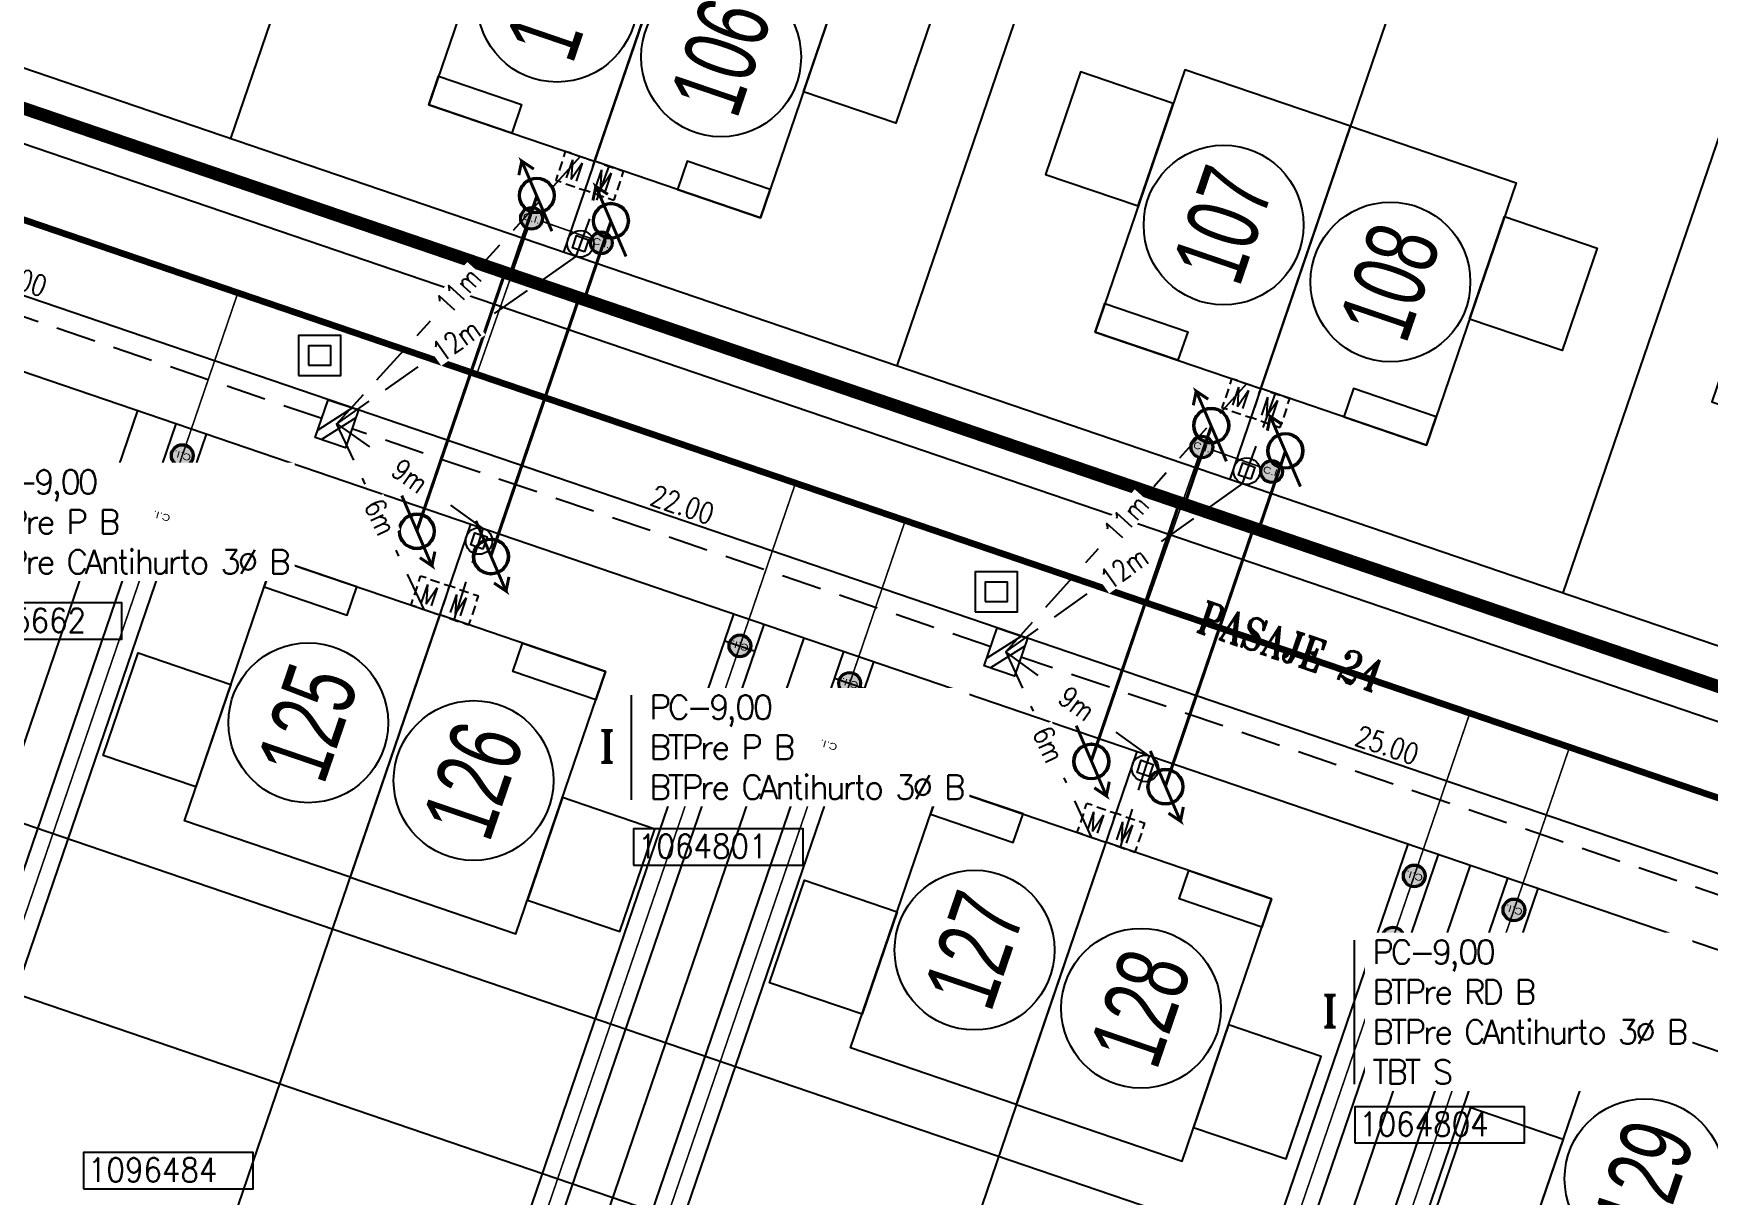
# Model space of a CAD drawing. Extents: x 0 to 336586, y 0 to 6284468.
# Drawn here: x 335330.2 to 335382.6, y 6277735.7 to 6277772.1 of the extents above; entities that cross this region are included whole.
import ezdxf
from ezdxf.enums import TextEntityAlignment as Align

# ---------------------------------------------------------------- set-up
doc = ezdxf.new("R2010")
doc.units = 0
doc.header["$LTSCALE"] = 5
doc.linetypes.add('DASHED', pattern=[0.75, 0.5, -0.25])
doc.linetypes.add('HIDDEN', pattern=[0.375, 0.25, -0.125])
for name, color, linetype in [('ACOM-P', 251, 'DASHED'), ('CALLES-URBANAS', 6, 'Continuous'), ('COTAS', 11, 'Continuous'), ('EQUIPOS', 240, 'Continuous'), ('EQUIPOS_P', 240, 'Continuous'), ('ESTRUCTURAS', 42, 'Continuous'), ('ESTRUCTURAS_P', 42, 'Continuous'), ('GRILLA', 254, 'Continuous'), ('LBT_A_P', 100, 'DASHED'), ('LINEA-EDIFICACION-URBANA', 21, 'Continuous'), ('MUROS', 8, 'Continuous'), ('Numero', 42, 'Continuous'), ('PLANTA', 6, 'Continuous'), ('POSTES_E', 41, 'Continuous'), ('POSTES_P', 41, 'Continuous'), ('Prosan Agua Potable D. Arranque', 1, 'Continuous'), ('Prosan Agua Potable D. MAP', 5, 'Continuous'), ('Prosan Agua Potable P. Cañeria Proyectada', 1, 'Continuous'), ('Prosan Alcantarillado D. Union Domiciliaria', 4, 'Continuous'), ('Prosan Alcantarillado P. Colector Proyectado', 1, 'Continuous'), ('PUNTO-DE-INTERES', 254, 'Continuous'), ('servicios', 6, 'Continuous'), ('TEXTO', 2, 'Continuous'), ('TEXTO-BT_P', 151, 'Continuous')]:
    doc.layers.add(name, color=color, linetype=linetype)
doc.styles.add('2mm', font='simplex.shx', dxfattribs={"width": 0.8, "height": 0.65})
doc.styles.add('ARIAL', font='arial.ttf', dxfattribs={"width": 0.82})
doc.styles.add('ROMANS', font='romans.shx', dxfattribs={"height": 1})
doc.styles.add('ROMANT', font='romant.shx', dxfattribs={"height": 2})
doc.styles.add('Swis-50', font='swissc.ttf', dxfattribs={"width": 0.85})
doc.dimstyles.new('ACOMETIDA 500', dxfattribs={"dimtxt": 0.65, "dimasz": 1.8, "dimexe": 1.25, "dimexo": 0.625, "dimtad": 0, "dimdec": 0, "dimtxsty": '2mm', "dimblk": 'NONE', "dimcen": 2.5, "dimse1": 1, "dimse2": 1, "dimclrd": 256, "dimclrt": 2, "dimadec": 0, "dimazin": 0, "dimtfac": 1, "dimtdec": 0, "dimtmove": 0, "dimatfit": 3, "dimldrblk": 'NONE', "dimfxl": 1, "dimtfill": 1, "dimlwd": -1, "dimarcsym": 2})
doc.dimstyles.new('GRILLA X 500', dxfattribs={"dimtxt": 0.5, "dimasz": 1.8, "dimexe": 1.25, "dimexo": 0.625, "dimtad": 0, "dimdec": 0, "dimtxsty": 'ROMANS', "dimblk": 'NONE', "dimcen": 2.5, "dimse1": 1, "dimse2": 1, "dimsd1": 1, "dimsd2": 1, "dimclrd": 256, "dimclrt": 256, "dimadec": 0, "dimazin": 0, "dimtfac": 1, "dimtdec": 0, "dimtmove": 0, "dimatfit": 3, "dimldrblk": 'NONE', "dimfxlon": 1, "dimtfill": 1, "dimlwd": -1, "dimarcsym": 2})
doc.dimstyles.new('VANO 500', dxfattribs={"dimtxt": 0.65, "dimasz": 1.8, "dimexe": 0, "dimexo": 8, "dimgap": 1.2, "dimtad": 0, "dimdec": 0, "dimzin": 0, "dimdsep": 46, "dimtxsty": '2mm', "dimblk": 'NONE', "dimcen": 0, "dimse1": 1, "dimse2": 1, "dimsd1": 1, "dimsd2": 1, "dimclrd": 7, "dimclrt": 2, "dimadec": 0, "dimazin": 0, "dimtfac": 1, "dimtdec": 0, "dimtofl": 0, "dimtmove": 0, "dimatfit": 3, "dimldrblk": 'NONE', "dimfxl": 1, "dimtfill": 1, "dimtolj": 1, "dimtzin": 0, "dimlwd": 25, "dimarcsym": 0})

# ---------------------------------------------------------------- blocks, each defined once
blk = doc.blocks.new('A$C461B3DCE')
at = {"layer": 'Prosan Agua Potable D. MAP', "ltscale": 2}
h = blk.add_hatch(color=4, dxfattribs=at)
h.dxf.hatch_style = 1
edge = h.paths.add_edge_path()
edge.add_line((0.7710314885518511, 0.5448670548734738), (0.7504819952160025, 0.5306253450311521))
edge.add_arc((0.5218886427903211, 0.3768014163459124), 0.2755298927691394, 393.9372072948622, 430.8894317799293)
edge.add_arc((0.5219586611189867, 0.376749035538496), 0.2755564759331746, 70.90675392884668, 215.492820778389)
edge.add_line((0.2976038094080948, 0.2167606861423788), (0.2770543160722461, 0.2025189763000571))
edge.add_arc((0.5218886427903213, 0.3768014163459125), 0.3005298927691393, 70.88943177992928, 215.4447158899646, ccw=False)
edge.add_arc((0.5218886427903213, 0.3768014163459125), 0.3005298927691391, 394.0026343322039, 430.88943177992934, ccw=False)
h = blk.add_hatch(color=4, dxfattribs=at)
h.dxf.hatch_style = 1
edge = h.paths.add_edge_path()
edge.add_line((0.7622593604771488, 0.557190258923689), (0.7420747884321109, 0.5424359027211417))
edge.add_arc((0.521888642790321, 0.3768014163459126), 0.2755298927691394, 0, 36.95222448506712, ccw=False)
edge.add_arc((0.5218620722195667, 0.376884724929531), 0.2755564759331746, 215.3966110015403, 359.98267785108266, ccw=False)
edge.add_line((0.2972388881172841, 0.2172733325026044), (0.2770543160722462, 0.2025189763000571))
edge.add_arc((0.5218886427903211, 0.3768014163459128), 0.3005298927691393, 215.4447158899647, 360)
edge.add_arc((0.5218886427903211, 0.3768014163459128), 0.3005298927691391, 0, 36.88679744772544)
at = {"layer": 'Prosan Agua Potable D. MAP', "color": 4, "ltscale": 2, "const_width": 0.05}
blk.add_lwpolyline([(9.38084215e-08, 1.08246816e-07), (1.023286459401971, 0.7479937492063158), (0.9377070762315523, 0.5236589383472321), (1.023286459402515, 0.7479937492077511), (0.7832410503892931, 0.7426890532315298)], dxfattribs=at)
at = {"layer": 'Prosan Agua Potable D. MAP', "color": 4, "ltscale": 2}
for radius in [0.3005298927691391, 0.2755298927691391]:
    blk.add_circle((0.5218886427903211, 0.3768014163459128), radius, dxfattribs=at)
blk = doc.blocks.new('agua potable')
at = {"layer": 'Prosan Agua Potable D. Arranque', "color": 4, "const_width": 0.1}
for points, elevation in [([(335835.5094919859, 6282444.697866132), (335834.6744898115, 6282442.251862618)], -499.809), ([(335837.826691757, 6282443.906834216), (335836.9916895825, 6282441.460830701)], -499.809), ([(335831.7569323218, 6282434.229354823), (335834.5142788396, 6282442.306554488)], -499.8090000075405), ([(335834.0741320928, 6282433.438322912), (335836.8314786139, 6282441.515522572)], -499.8090000075405), ([(335856.6032129001, 6282437.49701678), (335855.7682107256, 6282435.051013266)], -499.809), ([(335858.9204126711, 6282436.705984863), (335858.0854104966, 6282434.259981349)], -499.809), ([(335852.8506532361, 6282427.028505473), (335855.6079997539, 6282435.105705138)], -499.8090000075405), ([(335855.1678530072, 6282426.23747356), (335857.9251995279, 6282434.314673218)], -499.8090000075405)]:
    blk.add_lwpolyline(points, dxfattribs=dict(at, elevation=elevation))
at = {"layer": 'Prosan Agua Potable P. Cañeria Proyectada', "color": 4, "const_width": 0.4}
blk.add_lwpolyline([(335803.8139580398, 6282452.786847938), (335889.6557240476, 6282423.482694933)], dxfattribs=at)
at = {"layer": 'Prosan Agua Potable D. MAP', "color": 4, "ltscale": 20}
for p, xscale, yscale, zscale, rotation in [((335835.9811026391, 6282443.600081954, -499.809), 1.885254132807255, 1.885254132807255, 1.885254132807255, 77.0827137440164), ((335838.29830241, 6282442.809050038, -499.809), 1.885254132807254, 1.885254132807254, 1.885254132807254, 77.08271373004237), ((335857.0748235533, 6282436.399232603, -499.809), 1.885254132807255, 1.885254132807255, 1.885254132807255, 77.0827137440164), ((335859.3920233242, 6282435.608200688, -499.809), 1.885254132807254, 1.885254132807254, 1.885254132807254, 77.08271373004237), ((335831.2853216686, 6282435.327139003, -499.8090000075405), 1.885254132835699, 1.885254132835699, 1.885254132835699, 257.0827137300424), ((335833.6025214397, 6282434.536107088, -499.8090000075405), 1.885254132835698, 1.885254132835698, 1.885254132835698, 257.0827137440164), ((335852.379042583, 6282428.126289652, -499.8090000075405), 1.885254132835699, 1.885254132835699, 1.885254132835699, 257.0827137300424), ((335854.696242354, 6282427.335257737, -499.8090000075405), 1.885254132835698, 1.885254132835698, 1.885254132835698, 257.0827137440164)]:
    blk.add_blockref('A$C461B3DCE', p, dxfattribs=dict(at, xscale=xscale, yscale=yscale, zscale=zscale, rotation=rotation))
blk = doc.blocks.new('UD')
at = {"layer": 'Prosan Alcantarillado D. Union Domiciliaria', "true_color": 0x57ffab}
h = blk.add_hatch(color=101, dxfattribs=at)
edge = h.paths.add_edge_path()
edge.add_arc((6.984919e-10, 0), 0.3200000000000001, 0, 360)
at = {"layer": 'Prosan Alcantarillado D. Union Domiciliaria', "color": 7}
for radius in [0.36, 0.3200000000000001]:
    blk.add_circle((6.984919e-10, 0), radius, dxfattribs=at)
at = {"layer": 'Prosan Alcantarillado D. Union Domiciliaria', "color": 7, "ltscale": 10, "style": 'ARIAL', "oblique": 359.9999998988733, "width": 1.199999998176862}
blk.add_text('C.I.', height=0.2121039574924962, dxfattribs=at).set_placement((0, 0), align=Align.MIDDLE_CENTER)
blk = doc.blocks.new('ALCANTARILLADO')
at = {"layer": 'Prosan Alcantarillado D. Union Domiciliaria', "color": 5, "ltscale": 20, "const_width": 0.05}
for points in [[(50.90010933059239, -205.3110955723096), (49.30331293417839, -209.8536408350337)], [(51.36490460926871, -205.072758396389), (52.86962068238063, -205.6016964821611)], [(40.09555093226663, -212.3969156371895), (41.83418338930642, -207.3038736874005)], [(30.64974368339608, -240.0262945874128), (40.09555093226663, -212.3969156371895)], [(71.86519554969709, -212.4680323792854), (70.26839915337769, -217.0105776390992)], [(72.32999082841707, -212.2296951985918), (73.8347069014635, -212.7586332834326)], [(57.53659266684554, -218.3508350320626), (59.27522512419819, -213.2577930821571)], [(60.96880542351573, -219.5225034683244), (62.70743788044638, -214.4294615177205)], [(48.09130648778955, -245.9786898294697), (57.53659266684554, -218.3508350320626)], [(51.52299246225448, -247.1518991263583), (60.96880542351573, -219.5225034683244)], [(78.61835032746603, -225.5687477536267), (80.35698278479686, -220.4757058027899)], [(81.74248614648968, -226.6138048645807), (83.4811186035513, -221.5207629146753)], [(69.17949960660917, -253.1777785681188), (78.62482449254458, -225.5498105521547)], [(72.29659260023618, -254.2434362382628), (81.7424861464824, -226.6138048648136)]]:
    blk.add_lwpolyline(points, dxfattribs=at)
at = {"layer": 'Prosan Alcantarillado D. Union Domiciliaria', "color": 5, "ltscale": 20}
for points in [[(30.17662840634875, -239.8645480739651), (39.90756354411133, -211.4011581934756)], [(31.12285896046524, -240.1880411007442), (40.85393934974127, -211.7242263535736)], [(47.61819121072767, -245.8169433159055), (57.34860527868295, -217.3550775882322)], [(48.56442176485143, -246.140436342801), (58.294981084342, -217.6781457484467)], [(57.06347738979093, -218.1890885186149), (58.00970794391469, -218.5125815455103)], [(51.04987718520715, -246.9901526129106), (60.78081803564419, -218.5267460237956)], [(51.99610773933819, -247.3136456398061), (61.72719384126685, -218.8498141838936)], [(60.49569014644658, -219.3607569548767), (61.44192070058489, -219.6842499817722)], [(68.70638432954001, -253.0160320546711), (78.43683710469486, -224.5540531075094)], [(69.65261488367105, -253.3395250814501), (79.38321291036846, -224.8771212676074)], [(71.8234773231743, -254.0816897246987), (81.55449875809427, -225.6180474216817)], [(72.76970787729078, -254.4051827515941), (82.50087456373876, -225.9411155817797)]]:
    blk.add_lwpolyline(points, dxfattribs=at)
at = {"layer": 'Prosan Alcantarillado P. Colector Proyectado', "color": 5, "const_width": 0.2072855569235698}
blk.add_lwpolyline([(100.6309743472957, -227.3755734938895), (14.04279268269602, -197.8166135421488)], dxfattribs=at)
at = {"layer": 'Prosan Alcantarillado D. Union Domiciliaria', "color": 5, "ltscale": 20}
for p, rotation in [((51.01945247464755, -204.9714528027689), 343.655956915462), ((53.20247840047523, -205.7388305023778), 343.655956915462), ((40.09555093296512, -212.3969156371895), 163.546395338698), ((71.98453869391233, -212.1283896028763), 343.655956915462), ((74.16756461969635, -212.8957673036493), 343.655956915462), ((39.44819539438322, -214.2892503873445), 163.546395338698), ((57.53659266748582, -218.3508350320626), 163.546395338698), ((60.96880542419967, -219.5225034683244), 163.546395338698), ((56.87642611186311, -220.2806186513044, -498.7499999999998), 163.546395338698), ((60.30822302442539, -221.454772910336, -498.7499999999998), 163.546395338698), ((78.62482449324307, -225.5498105521547), 163.546395338698), ((81.74248614716635, -226.6138048648136), 163.546395338698), ((77.96040240564616, -227.4933112405706, -498.7499999999998), 163.546395338698), ((81.07725965969439, -228.5596584564773, -498.7499999999998), 163.546395338698)]:
    blk.add_blockref('UD', p, dxfattribs=dict(at, rotation=rotation))
blk = doc.blocks.new('A$C12F70A7C')
at = {"layer": 'MUROS'}
for points in [[(0, -8.672000000951812), (-5.476999999998952, -8.672000000951812), (-5.476999999998952, 0), (0, 0)], [(-2.738500000006752, 0), (-5.476999999998952, 0), (-5.476999999998952, -0.9399999999441206), (-2.738500000006752, -0.9399999999441206)], [(0, -8.672000000951812), (5.4769999999844, -8.672000000951812), (5.4769999999844, 0), (0, 0)], [(2.7384999999922, 0), (5.4769999999844, 0), (5.4769999999844, -0.9399999999441206), (2.7384999999922, -0.9399999999441206)], [(-5.476999999998952, -7.557999999960883), (-8.53499999998894, -7.557999999960883), (-8.53499999998894, -4.169999999925493), (-5.476999999998952, -4.169999999925493)], [(5.4769999999844, -7.557999999960883), (8.534999999974389, -7.557999999960883), (8.534999999974389, -4.169999999925493), (5.4769999999844, -4.169999999925493)]]:
    blk.add_lwpolyline(points, close=True, dxfattribs=at)
blk = doc.blocks.new('PLANTA')
at = {"layer": 'CALLES-URBANAS', "flags": 128}
blk.add_lwpolyline([(335805.5102754739, 6282451.09827322), (335802.2093748242, 6282453.810109297), (335814.6474977359, 6282490.245574141), (335818.9176027682, 6282490.372865196), (335899.9746823509, 6282462.702080069), (335903.2755830006, 6282459.990243994), (335890.837460089, 6282423.554779149), (335886.5673550565, 6282423.427488094)], close=True, dxfattribs=at)
blk.add_lwpolyline([(335869.7327027355, 6282380.30374775, 0.4142135623773341), (335877.3493657625, 6282384.043593246), (335888.4144491321, 6282416.456961322), (335885.1135484824, 6282419.168797398), (335804.0564688998, 6282446.839582525), (335799.7863638674, 6282446.71229147), (335788.7212804979, 6282414.298923394, 0.4142135623730951), (335792.4611259939, 6282406.682260367), (335796.9383142946, 6282405.153864376)], format="xyb", dxfattribs=at)
at = {"layer": 'LINEA-EDIFICACION-URBANA', "ltscale": 0.2}
for p, q in [((335837.8832007187, 6282481.52101056), (335825.9296799984, 6282446.50510928)), ((335848.3012199957, 6282477.964568922), (335836.3476992753, 6282442.948667644)), ((335858.7192392725, 6282474.408127285), (335846.7657185522, 6282439.392226006)), ((335869.1372585495, 6282470.851685647), (335857.183737829, 6282435.835784367)), ((335879.5552778263, 6282467.295244009), (335867.601757106, 6282432.27934273)), ((335823.0220668502, 6282437.987727889), (335811.0685461299, 6282402.971826609)), ((335833.4400861271, 6282434.431286251), (335821.4865654067, 6282399.415384972)), ((335843.858105404, 6282430.874844613), (335831.9045846836, 6282395.858943334)), ((335795.6966477596, 6282427.76765576), (335880.066042328, 6282398.966132187)), ((335854.2761246808, 6282427.318402976), (335842.3226039605, 6282392.302501696)), ((335864.6941439578, 6282423.761961338), (335852.7406232374, 6282388.746060058))]:
    blk.add_line(p, q, dxfattribs=at)
for points in [[(335815.6207673331, 6282486.132134343), (335819.2112967173, 6282487.895114416), (335898.2271818277, 6282460.921140153), (335899.9901619015, 6282457.330610769), (335889.8641904916, 6282427.668218948), (335886.2736611073, 6282425.905238874), (335807.257775997, 6282452.879213137), (335805.4947959232, 6282456.469742522)], [(335871.4125272388, 6282382.371956202), (335792.3966421284, 6282409.345930465), (335790.6336620546, 6282412.93645985), (335800.7596334646, 6282442.598851671), (335804.3501628488, 6282444.361831745), (335883.3660479591, 6282417.387857482), (335885.1290280329, 6282413.797328098), (335875.003056623, 6282384.134936277)]]:
    blk.add_lwpolyline(points, close=True, dxfattribs=at)
at = {"layer": 'PUNTO-DE-INTERES', "color": 8}
for centre in [(335836.1409377461, 6282450.768452952), (335841.2721577712, 6282449.05215126), (335856.9885557152, 6282443.79311208), (335862.2040739459, 6282442.01230731), (335828.3628208665, 6282428.217526589), (335833.5308832164, 6282426.410839541), (335849.1988594202, 6282421.104643313), (335854.4049200029, 6282419.284984654), (335870.1543566975, 6282413.950979927)]:
    blk.add_circle(centre, 2.5, dxfattribs=at)
at = {"layer": 'PUNTO-DE-INTERES', "rotation": 161.1514259085047}
for p in [(335837.316903658, 6282445.787794774), (335837.316903658, 6282445.787794774), (335837.316903658, 6282445.787794774), (335858.1529422118, 6282438.674911499), (335858.1529422118, 6282438.674911499), (335858.1529422118, 6282438.674911499), (335878.9889807657, 6282431.562028224), (335878.9889807657, 6282431.562028224), (335878.9889807657, 6282431.562028224)]:
    blk.add_blockref('A$C12F70A7C', p, dxfattribs=at)
at = {"layer": 'PUNTO-DE-INTERES', "xscale": -1, "rotation": 341.1514259085047}
for p in [(335832.4708817444, 6282431.59215912), (335832.4708817444, 6282431.59215912), (335832.4708817444, 6282431.59215912), (335853.3069202982, 6282424.479275845), (335853.3069202982, 6282424.479275845), (335853.3069202982, 6282424.479275845), (335874.1429588521, 6282417.36639257), (335874.1429588521, 6282417.36639257), (335874.1429588521, 6282417.36639257)]:
    blk.add_blockref('A$C12F70A7C', p, dxfattribs=at)
at = {"layer": 'PUNTO-DE-INTERES', "color": 8, "char_height": 2.25, "attachment_point": 5, "rotation": 71.15142590850466, "line_spacing_factor": 0.6, "style": 'Swis-50'}
for s, insert in [('\\fArial Narrow|b0|i0|c00|p39;\\H1x;\\W0.8;105', (335836.1297566276, 6282450.772269895)), ('\\fArial Narrow|b0|i0|c00|p39;\\H1x;\\W0.8;106', (335841.2668960684, 6282449.053947469)), ('\\fArial Narrow|b0|i0|c00|p39;\\H1x;\\W0.8;107', (335856.9832940126, 6282443.794908289)), ('\\fArial Narrow|b0|i0|c00|p39;\\H1x;\\W0.8;108', (335862.1961813915, 6282442.015001623)), ('\\fArial Narrow|b0|i0|c00|p39;\\H1x;\\W0.8;125', (335828.3516397482, 6282428.221343532)), ('\\fArial Narrow|b0|i0|c00|p39;\\H1x;\\W0.8;126', (335833.5256215134, 6282426.412635749)), ('\\fArial Narrow|b0|i0|c00|p39;\\H1x;\\W0.8;127', (335849.1935977175, 6282421.106439522)), ('\\fArial Narrow|b0|i0|c00|p39;\\H1x;\\W0.8;128', (335854.3970274489, 6282419.287678967)), ('\\fArial Narrow|b0|i0|c00|p39;\\H1x;\\W0.8;129', (335870.1464641432, 6282413.95367424))]:
    blk.add_mtext(s, dxfattribs=dict(at, insert=insert))
at = {"layer": 'TEXTO', "style": 'ROMANT', "width": 0.8}
blk.add_text('PASAJE 24', height=1, rotation=341.1514259368298, dxfattribs=at).set_placement((335859.0900130086, 6282430.598995605), align=Align.MIDDLE_CENTER)
blk = doc.blocks.new('EM-BT_P')
at = {"layer": 'EQUIPOS'}
for p, q in [((-1.59583581811421, 0.990598165203636), (-1.59583581811421, 1.595838092819461)), ((-0.990595890498426, 1.595417830392476), (-1.59583581811421, 1.595417830392476)), ((-1.59583581811421, 0.4940551486930361), (-1.59583581811421, -0.4940706556385237)), ((-0.4940528739877835, 1.595417830392476), (0.4940729303437621, 1.595417830392476)), ((0.9906159468543903, 1.595417830392476), (1.595855874470174, 1.595417830392476)), ((1.595855874470174, 0.990598165203636), (1.595855874470174, 1.595838092819461)), ((1.595855874470174, 0.4940551486930361), (1.595855874470174, -0.4940706556385237)), ((-1.59583581811421, -0.9906136721491804), (-1.59583581811421, -1.595853599764949)), ((-0.990595890498426, -1.595433337337964), (-1.59583581811421, -1.595433337337964)), ((-0.4940528739877835, -1.595433337337964), (0.4940729303437621, -1.595433337337964)), ((0.9906159468543903, -1.595433337337964), (1.595855874470174, -1.595433337337964)), ((1.595855874470174, -0.9906136721491804), (1.595855874470174, -1.595853599764949))]:
    blk.add_line(p, q, dxfattribs=at)
at = {"layer": 'EQUIPOS', "style": 'ROMANS', "width": 0.8}
blk.add_text('M', height=1.98, dxfattribs=at).set_placement((-0.9147899827143248, -0.9896123134684556))
blk = doc.blocks.new('PC-9_P')
at = {"layer": 'POSTES_E'}
for p, q in [((0.6083982158431285, 1.249984817137545), (-1.000003517699549, -0.7605173497908027)), ((0.9999964823004506, 0.728340590182853), (-0.5826881361359098, -1.250015182862455))]:
    blk.add_line(p, q, dxfattribs=at)
blk.add_lwpolyline([(-1.000003517699549, 1.249984817137545), (0.9999964823004506, 1.249984817137545), (0.9999964823004506, -1.250015182862455), (-1.000003517699549, -1.250015182862455)], close=True, dxfattribs=at)
blk = doc.blocks.new('*D169')
at = {"layer": 'Defpoints', "color": 0, "linetype": 'HIDDEN', "ltscale": 0.25, "transparency": 16777216}
for p in [(335360.9293160229, 6277753.775515052), (335360.5757292174, 6277752.739629063), (335383.8128581496, 6277744.807923961)]:
    blk.add_point(p, dxfattribs=at)
at = {"layer": 'COTAS', "color": 2, "linetype": 'HIDDEN', "ltscale": 0.25, "transparency": 16777216, "insert": (335372.5111689635, 6277749.822193524), "char_height": 0.65, "attachment_point": 5, "rotation": 341.1532989762777, "style": '2mm', "bg_fill": 3, "box_fill_scale": 1.1, "bg_fill_color": 256, "bg_fill_true_color": 13158600, "bg_fill_transparency": 0}
blk.add_mtext('\\A1;25.00', dxfattribs=at)
blk = doc.blocks.new('_None')
blk = doc.blocks.new('*D170')
at = {"layer": 'Defpoints', "color": 0, "ltscale": 0.5, "transparency": 16777216}
for p in [(335340.015589579, 6277760.914155596), (335339.6620046571, 6277759.878275124), (335360.5757292174, 6277752.739629063)]:
    blk.add_point(p, dxfattribs=at)
at = {"layer": 'COTAS', "color": 2, "ltscale": 0.5, "transparency": 16777216, "insert": (335350.4724528007, 6277757.344835324), "char_height": 0.65, "attachment_point": 5, "rotation": 341.1532989762952, "style": '2mm', "bg_fill": 3, "box_fill_scale": 1.1, "bg_fill_color": 256, "bg_fill_true_color": 13158600, "bg_fill_transparency": 0}
blk.add_mtext('\\A1;22.00', dxfattribs=at)
blk = doc.blocks.new('*D171')
at = {"layer": 'Defpoints', "color": 0, "ltscale": 0.5, "transparency": 16777216}
for p in [(335319.1942090986, 6277768.021274995), (335318.8406290959, 6277766.985408935), (335339.6620046571, 6277759.878275124)]:
    blk.add_point(p, dxfattribs=at)
at = {"layer": 'COTAS', "color": 2, "ltscale": 0.5, "transparency": 16777216, "insert": (335329.6048993387, 6277764.467715295), "char_height": 0.65, "attachment_point": 5, "rotation": 341.1532989762952, "style": '2mm', "bg_fill": 3, "box_fill_scale": 1.1, "bg_fill_color": 256, "bg_fill_true_color": 13158600, "bg_fill_transparency": 0}
blk.add_mtext('\\A1;22.00', dxfattribs=at)
blk = doc.blocks.new('PM-6_P')
at = {"layer": 'POSTES_E'}
blk.add_lwpolyline([(-0.6677519658405187, 0.6677414800509212), (0.6677199434739736, 0.6677414800509212), (0.6677199434739736, -0.66773042926323), (-0.6677519658405187, -0.66773042926323)], close=True, dxfattribs=at)
blk.add_circle((-1.601118327254625e-05, 5.52539384557349e-06), 1.386432699211355, dxfattribs=at)
blk = doc.blocks.new('*D309')
at = {"layer": 'ACOM-P', "ltscale": 0.5, "transparency": 16777216}
for p, q in [((335360.5757292188, 6277752.739629065), (335361.8821805995, 6277751.791048191)), ((335365.0416933359, 6277749.497006945), (335363.7352419551, 6277750.445587819))]:
    blk.add_line(p, q, dxfattribs=at)
at = {"layer": 'Defpoints', "color": 0, "ltscale": 0.5, "transparency": 16777216}
for p in [(335360.5757292174, 6277752.739629064), (335360.5757292188, 6277752.739629065), (335365.0416933345, 6277749.497006943)]:
    blk.add_point(p, dxfattribs=at)
at = {"layer": 'ACOM-P', "color": 2, "ltscale": 0.5, "transparency": 16777216, "insert": (335362.8087112764, 6277751.118318005), "char_height": 0.65, "attachment_point": 5, "rotation": 324.0175597931553, "style": '2mm', "bg_fill": 3, "box_fill_scale": 1.1, "bg_fill_color": 256, "bg_fill_true_color": 13158600, "bg_fill_transparency": 0}
blk.add_mtext('9m', dxfattribs=at)
blk = doc.blocks.new('*D310')
at = {"layer": 'ACOM-P', "ltscale": 0.5, "transparency": 16777216}
for p, q in [((335360.5802773698, 6277752.741732797), (335361.4414789635, 6277750.879862074)), ((335363.2640504856, 6277746.939562168), (335362.4028488914, 6277748.801432893))]:
    blk.add_line(p, q, dxfattribs=at)
at = {"layer": 'Defpoints', "color": 0, "ltscale": 0.5, "transparency": 16777216}
for p in [(335360.5757292174, 6277752.739629065), (335360.5802773698, 6277752.741732797), (335363.2595023336, 6277746.937458437)]:
    blk.add_point(p, dxfattribs=at)
at = {"layer": 'ACOM-P', "color": 2, "ltscale": 0.5, "transparency": 16777216, "insert": (335361.9221639279, 6277749.840647483), "char_height": 0.65, "attachment_point": 5, "rotation": 294.8227311909859, "style": '2mm', "bg_fill": 3, "box_fill_scale": 1.1, "bg_fill_color": 256, "bg_fill_true_color": 13158600, "bg_fill_transparency": 0}
blk.add_mtext('6m', dxfattribs=at)
blk = doc.blocks.new('*D311')
at = {"layer": 'ACOM-P', "ltscale": 0.5, "transparency": 16777216}
for p, q in [((335339.6620046566, 6277759.878275122), (335341.0199344787, 6277758.907098772)), ((335344.2405179143, 6277756.603773212), (335342.8825880922, 6277757.574949563))]:
    blk.add_line(p, q, dxfattribs=at)
at = {"layer": 'Defpoints', "color": 0, "ltscale": 0.5, "transparency": 16777216}
for p in [(335339.6620046576, 6277759.878275124), (335339.6620046566, 6277759.878275122), (335344.2405179148, 6277756.603773212)]:
    blk.add_point(p, dxfattribs=at)
at = {"layer": 'ACOM-P', "color": 2, "ltscale": 0.5, "transparency": 16777216, "insert": (335341.9512612857, 6277758.241024167), "char_height": 0.65, "attachment_point": 5, "rotation": 324.4280703717176, "style": '2mm', "bg_fill": 3, "box_fill_scale": 1.1, "bg_fill_color": 256, "bg_fill_true_color": 13158600, "bg_fill_transparency": 0}
blk.add_mtext('9m', dxfattribs=at)
blk = doc.blocks.new('*D312')
at = {"layer": 'ACOM-P', "ltscale": 0.5, "transparency": 16777216}
for p, q in [((335339.6446555606, 6277759.870054574), (335340.5351016866, 6277757.990808675)), ((335342.406114684, 6277754.04212116), (335341.515668558, 6277755.921367059))]:
    blk.add_line(p, q, dxfattribs=at)
at = {"layer": 'Defpoints', "color": 0, "ltscale": 0.5, "transparency": 16777216}
for p in [(335339.6446555606, 6277759.870054574), (335339.6620046566, 6277759.878275124), (335342.42346378, 6277754.05034171)]:
    blk.add_point(p, dxfattribs=at)
at = {"layer": 'ACOM-P', "color": 2, "ltscale": 0.5, "transparency": 16777216, "insert": (335341.0253851232, 6277756.956087868), "char_height": 0.65, "attachment_point": 5, "rotation": 295.35307364535333, "style": '2mm', "bg_fill": 3, "box_fill_scale": 1.1, "bg_fill_color": 256, "bg_fill_true_color": 13158600, "bg_fill_transparency": 0}
blk.add_mtext('6m', dxfattribs=at)
blk = doc.blocks.new('*D317')
at = {"layer": 'ACOM-P', "ltscale": 0.5, "transparency": 16777216}
for p, q in [((335368.1054020519, 6277761.132736137), (335365.2064940506, 6277757.900265215)), ((335360.5802773698, 6277752.741732797), (335363.4791853712, 6277755.974203719))]:
    blk.add_line(p, q, dxfattribs=at)
at = {"layer": 'Defpoints', "color": 0, "ltscale": 0.5, "transparency": 16777216}
for p in [(335368.1054020519, 6277761.132736137), (335368.1054020519, 6277761.132736137), (335360.5802773698, 6277752.741732797)]:
    blk.add_point(p, dxfattribs=at)
at = {"layer": 'ACOM-P', "color": 2, "ltscale": 0.5, "transparency": 16777216, "insert": (335364.3428397109, 6277756.937234467), "char_height": 0.65, "attachment_point": 5, "rotation": 48.113969402545145, "style": '2mm', "bg_fill": 3, "box_fill_scale": 1.1, "bg_fill_color": 256, "bg_fill_true_color": 13158600, "bg_fill_transparency": 0}
blk.add_mtext('11m', dxfattribs=at)
blk = doc.blocks.new('*D318')
at = {"layer": 'ACOM-P', "ltscale": 0.5, "transparency": 16777216}
for p, q in [((335347.2747581992, 6277768.240708338), (335344.3332145349, 6277765.009490842)), ((335339.650050262, 6277759.865143498), (335342.5915939258, 6277763.096360995))]:
    blk.add_line(p, q, dxfattribs=at)
at = {"layer": 'Defpoints', "color": 0, "ltscale": 0.5, "transparency": 16777216}
for p in [(335347.2693634978, 6277768.245619413), (335339.6446555611, 6277759.870054573), (335339.650050262, 6277759.865143498)]:
    blk.add_point(p, dxfattribs=at)
at = {"layer": 'ACOM-P', "color": 2, "ltscale": 0.5, "transparency": 16777216, "insert": (335343.4624042311, 6277764.052925918), "char_height": 0.65, "attachment_point": 5, "rotation": 47.68679124087803, "style": '2mm', "bg_fill": 3, "box_fill_scale": 1.1, "bg_fill_color": 256, "bg_fill_true_color": 13158600, "bg_fill_transparency": 0}
blk.add_mtext('11m', dxfattribs=at)
blk = doc.blocks.new('*D320')
at = {"layer": 'ACOM-P', "ltscale": 0.5, "transparency": 16777216}
for p, q in [((335367.9830244528, 6277758.004781691), (335365.3762952075, 6277756.151498007)), ((335360.58028587, 6277752.74172084), (335363.1870151157, 6277754.595004525))]:
    blk.add_line(p, q, dxfattribs=at)
at = {"layer": 'Defpoints', "color": 0, "ltscale": 0.5, "transparency": 16777216}
for p in [(335367.9830159517, 6277758.004793649), (335367.9830244528, 6277758.004781691), (335360.5802773698, 6277752.741732797)]:
    blk.add_point(p, dxfattribs=at)
at = {"layer": 'ACOM-P', "color": 2, "ltscale": 0.5, "transparency": 16777216, "insert": (335364.2816551612, 6277755.373251266), "char_height": 0.65, "attachment_point": 5, "rotation": 35.41135514497815, "style": '2mm', "bg_fill": 3, "box_fill_scale": 1.1, "bg_fill_color": 256, "bg_fill_true_color": 13158600, "bg_fill_transparency": 0}
blk.add_mtext('12m', dxfattribs=at)
blk = doc.blocks.new('*D321')
at = {"layer": 'ACOM-P', "ltscale": 0.5, "transparency": 16777216}
for p, q in [((335347.1447421261, 6277765.120867113), (335344.4962621313, 6277763.265276153)), ((335339.6478151809, 6277759.868333623), (335342.2962951744, 6277761.723924583))]:
    blk.add_line(p, q, dxfattribs=at)
at = {"layer": 'Defpoints', "color": 0, "ltscale": 0.5, "transparency": 16777216}
for p in [(335347.1469772067, 6277765.117676988), (335339.6478151809, 6277759.868333623), (335339.6500502615, 6277759.865143498)]:
    blk.add_point(p, dxfattribs=at)
at = {"layer": 'ACOM-P', "color": 2, "ltscale": 0.5, "transparency": 16777216, "insert": (335343.3962786533, 6277762.494600368), "char_height": 0.65, "attachment_point": 5, "rotation": 35.01604173671652, "style": '2mm', "bg_fill": 3, "box_fill_scale": 1.1, "bg_fill_color": 256, "bg_fill_true_color": 13158600, "bg_fill_transparency": 0}
blk.add_mtext('12m', dxfattribs=at)
blk = doc.blocks.new('CA 3Ø-P')
at = {"layer": 'ESTRUCTURAS'}
for points in [[(-1.307126184576191, -1.266878571361303), (1.346075665089302, -1.266878571361303), (1.346075665089302, 1.246819127351046), (-1.307126184576191, 1.246819127351046)], [(-0.676001158892177, -0.6099489843472838), (0.7149506394052878, -0.6099489843472838), (0.7149506394052878, 0.5898895403370261), (-0.676001158892177, 0.5898895403370261)]]:
    blk.add_lwpolyline(points, close=True, dxfattribs=at)
blk = doc.blocks.new('*D440')
at = {"layer": 'Defpoints', "color": 0, "ltscale": 0.5, "transparency": 16777216}
for p in [(335402.3497128253, 6277986.733224559), (335398.5975279866, 6277900), (0, 0)]:
    blk.add_point(p, dxfattribs=at)
at = {"layer": 'GRILLA', "ltscale": 0.5, "transparency": 16777216, "insert": (335402.3497128243, 6277991.143938844), "char_height": 1, "attachment_point": 5, "rotation": 90, "style": 'ROMANS', "bg_fill": 3, "box_fill_scale": 1.1, "bg_fill_color": 256, "bg_fill_true_color": 13158600, "bg_fill_transparency": 0}
blk.add_mtext('X-335399', dxfattribs=at)

msp = doc.modelspace()

# ---------------------------------------------------------------- linework, layer by layer
at = {"layer": 'LBT_A_P', "ltscale": 0.5}
for points in [[(335339.1868726084, 6277760.040455909), (335319.312765609, 6277766.82425064)], [(335360.1090839786, 6277752.898912753), (335340.1332587256, 6277759.717418267)], [(335383.3396633485, 6277744.969443124), (335361.0554702068, 6277752.57587544)]]:
    msp.add_lwpolyline(points, dxfattribs=at)
at = {"layer": 'TEXTO-BT_P', "ltscale": 0.5}
for points in [[(335348.8666920736, 6277751.386330293), (335348.8666920736, 6277748.113886828)], [(335371.4723253856, 6277743.7194206), (335371.4723253856, 6277739.213879446)]]:
    msp.add_lwpolyline(points, dxfattribs=at)

# ---------------------------------------------------------------- block references
at = {"layer": 'EQUIPOS_P', "ltscale": 5, "xscale": 0.3, "yscale": 0.3, "zscale": 0.3, "rotation": 341.1514259146094}
for p in [(335347.1147320552, 6277767.79266098), (335348.0209346351, 6277767.48344014), (335367.9507706089, 6277760.679777704), (335368.8569731889, 6277760.370556865), (335342.5780910312, 6277754.50330649), (335343.4842936112, 6277754.194085651), (335363.414129585, 6277747.390423215), (335364.320332165, 6277747.081202376)]:
    msp.add_blockref('EM-BT_P', p, dxfattribs=at)
at = {"layer": 'PLANTA'}
msp.add_blockref('PLANTA', (-489.5943777723587, -4677.696606804617), dxfattribs=at)
at = {"layer": 'POSTES_P', "ltscale": 5, "xscale": 0.5, "yscale": 0.5, "zscale": 0.5}
for p, rotation in [((335339.660067297, 6277759.878936418), 341.1514259223114), ((335360.5822811883, 6277752.73740065), 341.1532812643043)]:
    msp.add_blockref('PC-9_P', p, dxfattribs=dict(at, rotation=rotation))
at = {"layer": 'servicios', "color": 1}
msp.add_blockref('ALCANTARILLADO', (335294.7307215866, 6277971.279013176), dxfattribs=at)
at = {"layer": 'servicios'}
msp.add_blockref('agua potable', (-489.5943777723587, -4677.696606804617), dxfattribs=at)

# ---------------------------------------------------------------- texts
at = {"layer": 'TEXTO-BT_P', "ltscale": 0.5, "style": 'ROMANT'}
for p in [(335348.1109133314, 6277749.779084336), (335370.7165466434, 6277741.496084475)]:
    msp.add_text('I', height=0.9999999975, dxfattribs=at).set_placement(p, align=Align.MIDDLE_CENTER)

# ---------------------------------------------------------------- next in the draw order: texts
at = {"layer": 'TEXTO-BT_P', "ltscale": 0.5, "char_height": 0.7499999981250001, "attachment_point": 4, "style": 'ROMANS', "bg_fill": 3, "box_fill_scale": 1.3, "bg_fill_color": 256, "bg_fill_transparency": 0}
for s, insert in [('{\\T0.8;PC-9,00\\PBTPre P B\\PBTPre CAntihurto 3Ø B}', (335328.3370109907, 6277756.807238306)), ('{\\T0.8;PC-9,00\\PBTPre P B\\PBTPre CAntihurto 3Ø B}', (335349.4400983414, 6277749.756479705)), ('{\\T0.8;PC-9,00\\PBTPre RD B\\PBTPre CAntihurto 3Ø B\\PTBT S}', (335372.0457316535, 6277741.473479844))]:
    msp.add_mtext(s, dxfattribs=dict(at, insert=insert))

# ---------------------------------------------------------------- next in the draw order: dimensions: what is measured, and where the dimension line sits
at = {"layer": 'COTAS', "linetype": 'HIDDEN', "ltscale": 0.25}
dim = msp.add_linear_dim(base=(335360.9293160229, 6277753.775515052), p1=(335383.8128581492, 6277744.80792396), p2=(335360.5757292176, 6277752.739629063), angle=161.15329897417703, dimstyle='VANO 500', override={"dimpost": '.00', "dimsah": 1}, dxfattribs=at)
dim.commit()
dim.dimension.update_dxf_attribs({"geometry": '*D169', "text_midpoint": (335372.5111689635, 6277749.822193524), "dimtype": 161})

# ---------------------------------------------------------------- next in the draw order: linework, layer by layer
at = {"layer": 'ACOM-P', "ltscale": 0.5}
msp.add_lwpolyline([(335364.1657049138, 6277746.628237597), (335365.0752637088, 6277749.487103008)], dxfattribs=at)

# ---------------------------------------------------------------- next in the draw order: block references
at = {"layer": 'POSTES_P', "ltscale": 5, "xscale": 0.3, "yscale": 0.3, "zscale": 0.3, "rotation": 161.1514259169997}
msp.add_blockref('PM-6_P', (335364.9408860338, 6277749.093480259), dxfattribs=at)

# ---------------------------------------------------------------- next in the draw order: dimensions: what is measured, and where the dimension line sits
at = {"layer": 'COTAS', "ltscale": 0.5}
dim = msp.add_linear_dim(base=(335340.015589579, 6277760.914155596), p1=(335360.5757292176, 6277752.739629063), p2=(335339.6620046571, 6277759.878275124), angle=341.1532989762952, dimstyle='VANO 500', override={"dimpost": '.00', "dimsah": 1, "dimtmove": 1}, dxfattribs=at)
dim.commit()
dim.dimension.update_dxf_attribs({"geometry": '*D170', "text_midpoint": (335350.4724528007, 6277757.344835324)})

# ---------------------------------------------------------------- next in the draw order: linework, layer by layer
at = {"layer": 'ACOM-P', "ltscale": 0.5}
msp.add_lwpolyline([(335343.3296663601, 6277753.741120872), (335344.2405179149, 6277756.603773213)], dxfattribs=at)

# ---------------------------------------------------------------- next in the draw order: block references
at = {"layer": 'POSTES_P', "ltscale": 5, "xscale": 0.3, "yscale": 0.3, "zscale": 0.3, "rotation": 161.1514259169997}
msp.add_blockref('PM-6_P', (335344.1061402399, 6277756.210150464), dxfattribs=at)

# ---------------------------------------------------------------- next in the draw order: dimensions: what is measured, and where the dimension line sits
at = {"layer": 'ACOM-P', "ltscale": 0.5}
dim = msp.add_aligned_dim(p1=(335365.0416933343, 6277749.497006943), p2=(335360.5757292176, 6277752.739629063), distance=-2.1912302659391055e-09, text='9m', dimstyle='ACOMETIDA 500', override={"dimpost": 'm', "dimsah": 1}, dxfattribs=at)
dim.commit()
dim.dimension.update_dxf_attribs({"geometry": '*D309', "text_midpoint": (335362.8087112764, 6277751.118318005)})
at = {"layer": 'COTAS', "ltscale": 0.5}
dim = msp.add_linear_dim(base=(335319.1942090986, 6277768.021274995), p1=(335339.6620046571, 6277759.878275124), p2=(335318.840629096, 6277766.985408935), angle=341.1532989762952, dimstyle='VANO 500', override={"dimpost": '.00', "dimsah": 1, "dimtmove": 1}, dxfattribs=at)
dim.commit()
dim.dimension.update_dxf_attribs({"geometry": '*D171', "text_midpoint": (335329.6048993387, 6277764.467715295)})

# ---------------------------------------------------------------- next in the draw order: dimensions: what is measured, and where the dimension line sits
at = {"layer": 'ACOM-P', "ltscale": 0.5}
dim = msp.add_aligned_dim(p1=(335344.2405179149, 6277756.603773213), p2=(335339.6620046571, 6277759.878275124), distance=2.5434602106188193e-09, text='9m', dimstyle='ACOMETIDA 500', override={"dimpost": 'm', "dimsah": 1}, dxfattribs=at)
dim.commit()
dim.dimension.update_dxf_attribs({"geometry": '*D311', "text_midpoint": (335341.9512612857, 6277758.241024167)})
dim = msp.add_aligned_dim(p1=(335363.2595023339, 6277746.937458436), p2=(335360.5757292174, 6277752.739629065), distance=-0.005011125505919709, dimstyle='ACOMETIDA 500', override={"dimpost": 'm', "dimsah": 1}, dxfattribs=at)
dim.commit()
dim.dimension.update_dxf_attribs({"geometry": '*D310', "text_midpoint": (335361.9221639279, 6277749.840647483)})

# ---------------------------------------------------------------- next in the draw order: dimensions: what is measured, and where the dimension line sits
for p1, p2, distance, picture, middle in [((335360.5802773699, 6277752.741732797), (335368.1054020514, 6277761.132736137), -3.4667301335239327e-10, '*D317', (335364.3428397109, 6277756.937234467)), ((335342.4234637801, 6277754.050341711), (335339.6620046571, 6277759.878275124), 0.01919814055928981, '*D312', (335341.0253851232, 6277756.956087868))]:
    dim = msp.add_aligned_dim(p1=p1, p2=p2, distance=distance, dimstyle='ACOMETIDA 500', override={"dimpost": 'm', "dimsah": 1}, dxfattribs=at)
    dim.commit()
    dim.dimension.update_dxf_attribs({"geometry": picture, "text_midpoint": middle})

# ---------------------------------------------------------------- next in the draw order: linework, layer by layer
msp.add_lwpolyline([(335367.9829976719, 6277758.004799888), (335369.0116046316, 6277760.823515297)], dxfattribs=at)

# ---------------------------------------------------------------- next in the draw order: block references
at = {"layer": 'POSTES_P', "ltscale": 5, "xscale": 0.3, "yscale": 0.3, "zscale": 0.3, "rotation": 161.1514259169997}
msp.add_blockref('PM-6_P', (335368.1173555802, 6277758.398432887), dxfattribs=at)

# ---------------------------------------------------------------- next in the draw order: dimensions: what is measured, and where the dimension line sits
at = {"layer": 'ACOM-P', "ltscale": 0.5}
dim = msp.add_aligned_dim(p1=(335347.2693634976, 6277768.245619413), p2=(335339.6446555611, 6277759.870054574), distance=0.007295303901414492, dimstyle='ACOMETIDA 500', override={"dimpost": 'm', "dimsah": 1}, dxfattribs=at)
dim.commit()
dim.dimension.update_dxf_attribs({"geometry": '*D318', "text_midpoint": (335343.4624042311, 6277764.052925918)})

# ---------------------------------------------------------------- next in the draw order: linework, layer by layer
msp.add_lwpolyline([(335347.1469591177, 6277765.117683163), (335348.1755660774, 6277767.936398572)], dxfattribs=at)

# ---------------------------------------------------------------- next in the draw order: block references
at = {"layer": 'POSTES_P', "ltscale": 5, "xscale": 0.3, "yscale": 0.3, "zscale": 0.3, "rotation": 161.1514259169997}
msp.add_blockref('PM-6_P', (335347.281317026, 6277765.511316163), dxfattribs=at)

# ---------------------------------------------------------------- next in the draw order: dimensions: what is measured, and where the dimension line sits
at = {"layer": 'ACOM-P', "ltscale": 0.5}
dim = msp.add_aligned_dim(p1=(335360.5802773694, 6277752.741732797), p2=(335367.9830159523, 6277758.004793648), distance=-1.4670125628047712e-05, text='12m', dimstyle='ACOMETIDA 500', override={"dimpost": 'm', "dimsah": 1}, dxfattribs=at)
dim.commit()
dim.dimension.update_dxf_attribs({"geometry": '*D320', "text_midpoint": (335364.2816551612, 6277755.373251266)})

# ---------------------------------------------------------------- next in the draw order: block references
at = {"layer": 'ESTRUCTURAS_P', "xscale": 0.5, "yscale": 0.5, "zscale": 0.5}
msp.add_blockref('CA 3Ø-P', (335360.2760576806, 6277754.623594003), dxfattribs=at)

# ---------------------------------------------------------------- next in the draw order: dimensions: what is measured, and where the dimension line sits
at = {"layer": 'ACOM-P', "ltscale": 0.5}
dim = msp.add_aligned_dim(p1=(335347.146977207, 6277765.117676989), p2=(335339.650050262, 6277759.865143498), distance=-0.0038951869378513497, text='12m', dimstyle='ACOMETIDA 500', override={"dimpost": 'm', "dimsah": 1}, dxfattribs=at)
dim.commit()
dim.dimension.update_dxf_attribs({"geometry": '*D321', "text_midpoint": (335343.3962786533, 6277762.494600368)})

# ---------------------------------------------------------------- next in the draw order: linework, layer by layer
at = {"layer": 'COTAS', "ltscale": 0.5}
msp.add_lwpolyline([(335224.3070617126, 6277794.475828676), (335239.256357417, 6277778.30064067), (335264.8478576852, 6277769.565422369), (335289.3879701096, 6277761.188946443), (335313.9950694758, 6277752.789615487), (335334.8164369783, 6277745.68248441), (335355.7365372478, 6277738.538463867), (335379.7936561459, 6277730.3307163), (335404.0469462401, 6277725.08953426)], dxfattribs=at)

# ---------------------------------------------------------------- next in the draw order: block references
at = {"layer": 'ESTRUCTURAS_P', "xscale": 0.5, "yscale": 0.5, "zscale": 0.5}
msp.add_blockref('CA 3Ø-P', (335339.1171523176, 6277762.017489705), dxfattribs=at)

# ---------------------------------------------------------------- next in the draw order: dimensions: what is measured, and where the dimension line sits
at = {"layer": 'GRILLA', "ltscale": 0.5}
dim = msp.add_ordinate_dim(feature_location=(335398.5975279866, 6277900), offset=(3.7521848386968486, 86.733224558644), dtype=1, origin=(0, 0), dimstyle='GRILLA X 500', override={"dimpost": 'X-<>', "dimsah": 1}, dxfattribs=at)
dim.commit()
dim.dimension.update_dxf_attribs({"geometry": '*D440', "text_midpoint": (335402.3497128243, 6277991.143938844)})

# ---------------------------------------------------------------- next in the draw order: linework, layer by layer
at = {"layer": 'Numero'}
for points in [[(335327.6278039034, 6277753.137240421), (335332.9329667173, 6277753.137240421), (335332.9329667173, 6277754.270401303), (335327.6278039034, 6277754.270401303)], [(335348.9402195635, 6277746.068405014), (335354.2453823775, 6277746.068405014), (335354.2453823775, 6277747.201565895), (335348.9402195635, 6277747.201565895)], [(335371.4945061494, 6277737.375309499), (335376.7996689634, 6277737.375309499), (335376.7996689634, 6277738.508470381), (335371.4945061494, 6277738.508470381)], [(335331.7376536686, 6277735.942358243), (335337.0428164825, 6277735.942358243), (335337.0428164825, 6277737.075519125), (335331.7376536686, 6277737.075519125)]]:
    msp.add_lwpolyline(points, close=True, dxfattribs=at)

# ---------------------------------------------------------------- next in the draw order: texts
at = {"layer": 'Numero', "style": 'ROMANS', "width": 0.9}
for s, p in [('1065662', (335327.7672273699, 6277753.350590779)), ('1064801', (335349.07964303, 6277746.281755372)), ('1064804', (335371.6339296159, 6277737.588659857)), ('1096484', (335331.8770771351, 6277736.155708602))]:
    msp.add_text(s, height=0.75, dxfattribs=at).set_placement(p)

doc.saveas('drawing.dxf')
